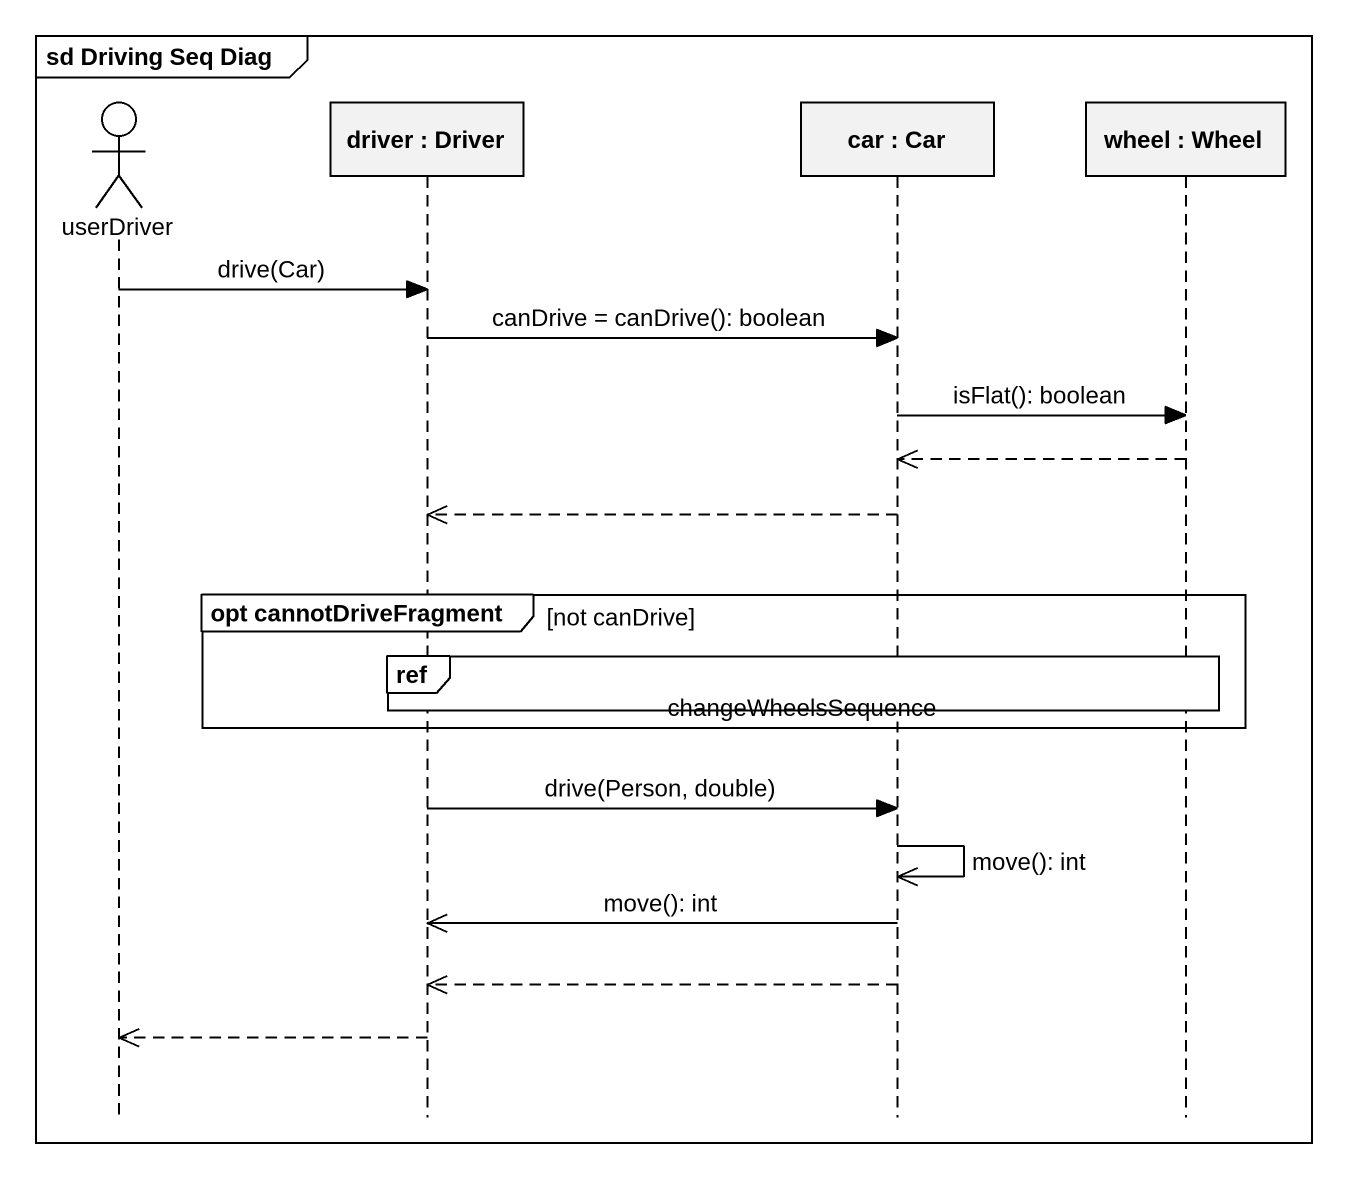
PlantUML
@startuml
mainframe sd Driving Seq Diag
hide footbox
actor userDriver
participant "driver : Driver" as driver
participant "car : Car" as car
participant "wheel : Wheel" as wheel

userDriver -> driver : drive(Car)
driver -> car : canDrive = canDrive(): boolean
car -> wheel : isFlat(): boolean
wheel -->> car
car -->> driver
group opt cannotDriveFragment [not canDrive]
  ref over driver, car, wheel : changeWheelsSequence
end
driver -> car : drive(Person, double)
car ->> car : move(): int
car ->> driver : move(): int
car -->> driver
driver -->> userDriver
@enduml
